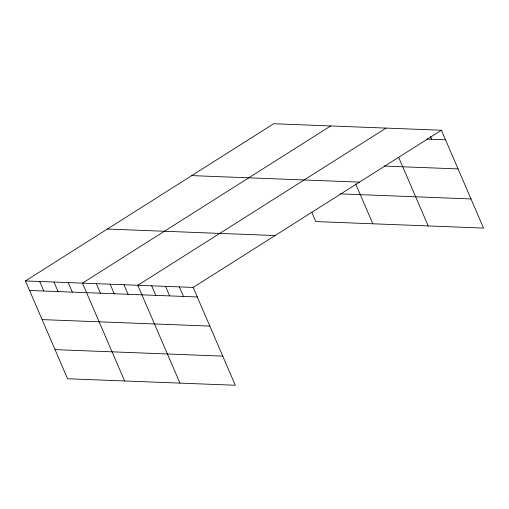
<?xml version="1.0" encoding="UTF-8"?>
<svg xmlns="http://www.w3.org/2000/svg" width="509" height="509" viewBox="0 0 509 509"><rect width="100%" height="100%" fill="white"/><g stroke="black" fill="none" stroke-linecap="round" stroke-linejoin="round"><path stroke-width="0.76" d="M25.45 280.923L193.178 287.426L235.311 385.262L67.582 378.76L25.45 280.923L273.689 123.738L441.418 130.24L483.55 228.077L315.822 221.574L311.743 212.107M330.716 125.946L82.477 283.131L124.61 380.974M386.064 128.096L137.824 285.282L179.963 383.118M193.178 287.426L441.418 130.24M427.076 139.065L445.521 139.784M384.27 166.055L458.075 168.918M191.772 175.605L359.494 182.114M340.502 193.878L471.003 198.943M107.367 229.05L275.095 235.552M29.56 290.461L197.288 296.97M42.107 319.601L209.835 326.104M55.036 349.619L222.764 356.128M430.512 136.52L431.689 139.243M398.642 157.306L428.203 225.932M355.683 183.927L372.849 223.788M179.34 286.891L183.45 296.429M165.501 286.351L169.612 295.894M151.663 285.816L155.773 295.36M123.992 284.741L128.096 294.285M110.154 284.207L114.264 293.75M96.316 283.672L100.426 293.209M68.219 282.578L72.329 292.121M53.96 282.031L58.071 291.568M39.708 281.477L43.819 291.014"/></g></svg>
